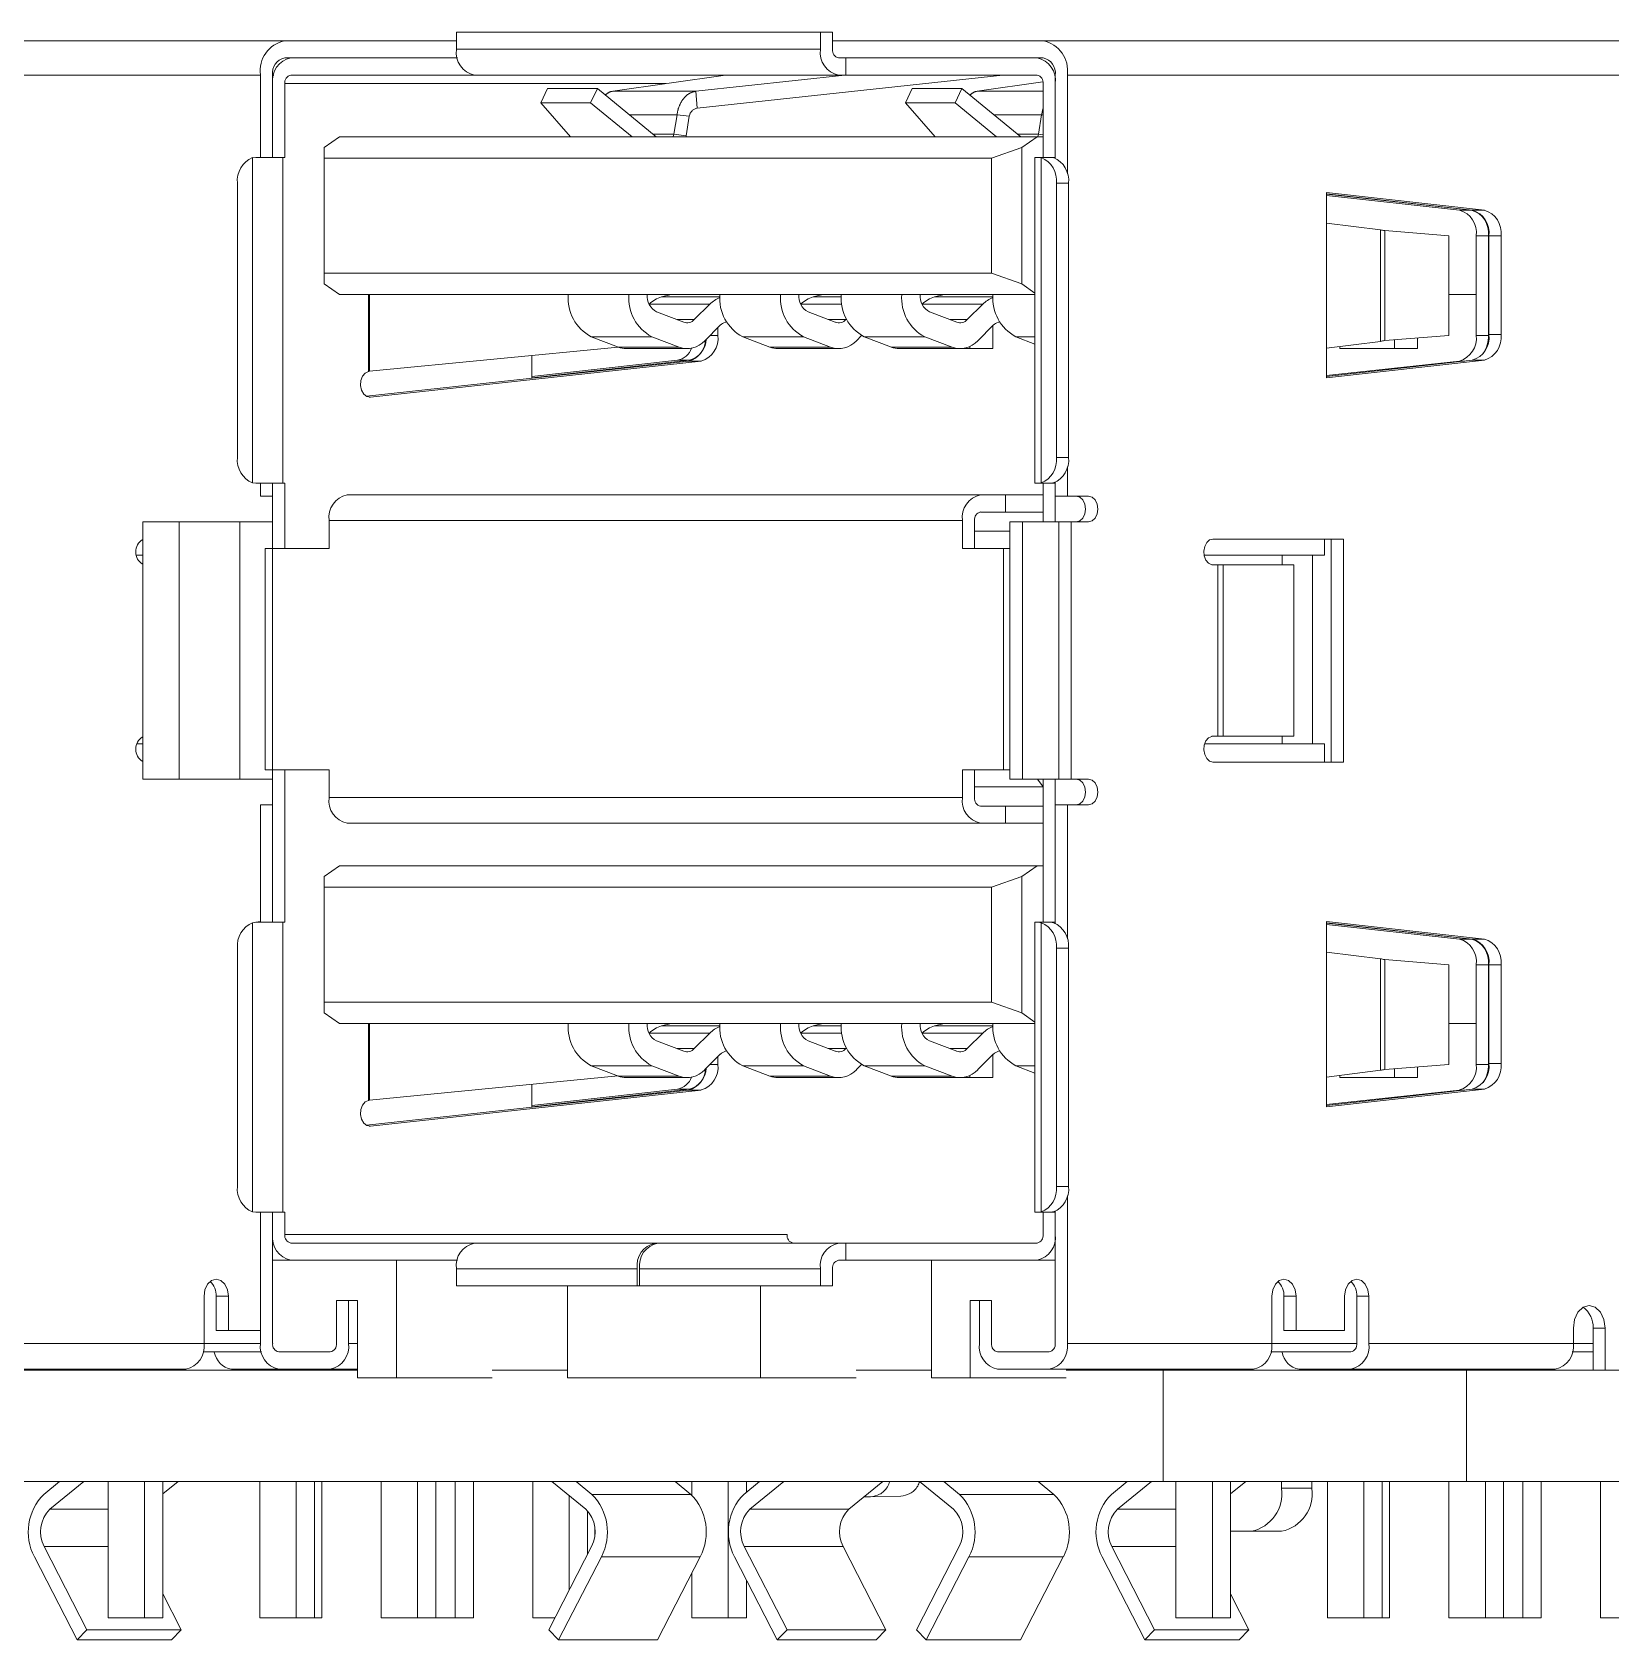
# Model space of a CAD drawing. Header units: millimetres. Extents: x -331 to 5585, y -2655 to 1513.
# Drawn here: x 496.82 to 515.22, y 1172.82 to 1191.57 of the extents above; entities that cross this region are included whole.
import ezdxf

# ---------------------------------------------------------------- set-up
doc = ezdxf.new("R2010")
doc.units = ezdxf.units.MM

msp = doc.modelspace()

# ---------------------------------------------------------------- linework, layer by layer
at = {"color": 7, "linetype": 'Continuous', "lineweight": 15}
for p, q in [((501.766, 1191.569), (501.766, 1191.37)), ((501.766, 1191.569), (506.009, 1191.569)), ((506.009, 1191.569), (506.15, 1191.569)), ((506.009, 1191.37), (506.009, 1191.569)), ((506.15, 1191.37), (506.15, 1191.569)), ((499.765, 1191.469), (496.159, 1191.469)), ((501.766, 1191.469), (499.765, 1191.469)), ((506.009, 1191.37), (501.766, 1191.37)), ((508.604, 1191.469), (506.15, 1191.469)), ((519.833, 1191.469), (508.604, 1191.469)), ((499.765, 1191.27), (501.778, 1191.27)), ((501.778, 1191.27), (499.836, 1191.27)), ((506.306, 1191.27), (506.221, 1191.27)), ((506.306, 1191.27), (508.604, 1191.27)), ((506.306, 1191.069), (506.306, 1191.27)), ((508.533, 1191.27), (506.306, 1191.27)), ((499.482, 1191.069), (499.482, 1190.109)), ((499.623, 1190.109), (499.623, 1191.069)), ((499.623, 1190.969), (499.623, 1190.109)), ((499.765, 1190.969), (499.765, 1190.109)), ((499.836, 1191.069), (501.978, 1191.069)), ((506.221, 1191.069), (501.978, 1191.069)), ((503.588, 1190.881), (504.903, 1191.069)), ((506.293, 1191.069), (504.558, 1190.881)), ((508.134, 1191.069), (504.57, 1190.682)), ((506.221, 1191.069), (506.306, 1191.069)), ((506.306, 1191.069), (508.533, 1191.069)), ((507.837, 1190.881), (508.602, 1190.991)), ((508.134, 1191.069), (508.134, 1191.069)), ((508.134, 1191.069), (508.142, 1191.069)), ((508.604, 1190.109), (508.604, 1190.969)), ((508.745, 1191.069), (508.745, 1190.099)), ((508.745, 1190.109), (508.745, 1190.969)), ((508.887, 1191.069), (508.887, 1189.917)), ((520.115, 1191.069), (508.887, 1191.069)), ((502.828, 1190.911), (502.749, 1190.745)), ((503.408, 1190.911), (502.828, 1190.911)), ((503.329, 1190.745), (503.408, 1190.911)), ((504.094, 1190.349), (503.408, 1190.911)), ((504.558, 1190.881), (503.588, 1190.881)), ((504.57, 1190.682), (504.558, 1190.881)), ((507.078, 1190.911), (506.999, 1190.745)), ((507.658, 1190.911), (507.078, 1190.911)), ((507.579, 1190.745), (507.658, 1190.911)), ((508.344, 1190.349), (507.658, 1190.911)), ((502.749, 1190.745), (503.096, 1190.349)), ((503.329, 1190.745), (502.749, 1190.745)), ((503.813, 1190.349), (503.329, 1190.745)), ((504.337, 1190.607), (504.301, 1190.379)), ((504.478, 1190.59), (504.337, 1190.607)), ((507.579, 1190.745), (506.999, 1190.745)), ((506.999, 1190.745), (507.345, 1190.349)), ((508.062, 1190.349), (507.579, 1190.745)), ((508.587, 1190.607), (508.551, 1190.379)), ((508.604, 1190.605), (508.587, 1190.607)), ((504.478, 1190.59), (504.442, 1190.362)), ((500.401, 1190.349), (500.225, 1190.225)), ((500.225, 1190.099), (500.225, 1190.225)), ((508.533, 1190.349), (500.401, 1190.349)), ((504.442, 1190.362), (504.301, 1190.379)), ((504.439, 1190.349), (504.442, 1190.362)), ((508.003, 1190.099), (508.356, 1190.225)), ((508.356, 1190.225), (508.533, 1190.349)), ((508.356, 1188.635), (508.356, 1190.225)), ((508.604, 1190.349), (508.533, 1190.349)), ((508.604, 1190.372), (508.551, 1190.379)), ((499.39, 1190.105), (499.429, 1190.109)), ((499.39, 1190.105), (499.39, 1186.314)), ((499.744, 1190.109), (499.429, 1190.109)), ((499.744, 1190.109), (499.744, 1186.309)), ((499.744, 1190.109), (499.765, 1190.109)), ((500.225, 1190.099), (508.003, 1190.099)), ((500.225, 1190.099), (500.225, 1188.759)), ((508.003, 1190.099), (508.003, 1188.759)), ((508.509, 1190.109), (508.509, 1186.309)), ((508.551, 1190.109), (508.509, 1190.109)), ((508.551, 1190.109), (508.583, 1190.105)), ((508.551, 1190.109), (508.724, 1190.109)), ((508.583, 1186.314), (508.583, 1190.105)), ((508.724, 1190.109), (508.745, 1190.109)), ((499.213, 1189.809), (499.213, 1186.61)), ((508.901, 1189.809), (508.759, 1189.809)), ((508.759, 1186.61), (508.759, 1189.809)), ((508.901, 1186.61), (508.901, 1189.809)), ((511.906, 1187.539), (511.906, 1189.699)), ((511.906, 1189.699), (513.747, 1189.494)), ((513.605, 1189.494), (511.906, 1189.683)), ((513.598, 1189.494), (511.906, 1189.679)), ((513.457, 1189.494), (511.906, 1189.663)), ((513.598, 1189.494), (513.457, 1189.494)), ((513.605, 1189.494), (513.747, 1189.494)), ((511.906, 1189.343), (512.536, 1189.265)), ((512.536, 1189.265), (512.536, 1187.964)), ((512.588, 1189.255), (512.588, 1187.974)), ((512.588, 1189.255), (513.334, 1189.195)), ((513.334, 1189.195), (513.334, 1188.033)), ((513.794, 1189.195), (513.652, 1189.195)), ((513.652, 1188.033), (513.652, 1189.195)), ((513.794, 1188.033), (513.794, 1189.195)), ((513.942, 1189.195), (513.801, 1189.195)), ((513.801, 1188.043), (513.801, 1189.195)), ((513.942, 1189.195), (513.942, 1188.043)), ((500.225, 1188.759), (500.225, 1188.635)), ((508.003, 1188.759), (500.225, 1188.759)), ((508.003, 1188.759), (508.356, 1188.635)), ((500.225, 1188.635), (500.401, 1188.509)), ((508.509, 1188.526), (508.356, 1188.635)), ((500.401, 1188.509), (508.509, 1188.509)), ((504.011, 1188.396), (504.013, 1188.397)), ((504.013, 1188.397), (504.72, 1188.397)), ((504.157, 1188.482), (504.268, 1188.509)), ((504.72, 1188.397), (504.538, 1188.218)), ((505.776, 1188.404), (505.792, 1188.409)), ((505.78, 1188.397), (505.779, 1188.396)), ((506.036, 1188.509), (505.925, 1188.482)), ((507.195, 1188.397), (507.193, 1188.396)), ((507.195, 1188.397), (507.902, 1188.397)), ((507.45, 1188.509), (507.339, 1188.482)), ((507.72, 1188.218), (507.902, 1188.397)), ((513.652, 1188.509), (513.334, 1188.509)), ((504.415, 1188.187), (504.098, 1188.307)), ((504.901, 1188.186), (504.916, 1188.19)), ((505.866, 1188.307), (506.182, 1188.187)), ((506.306, 1188.218), (506.312, 1188.224)), ((507.28, 1188.307), (507.597, 1188.187)), ((508.098, 1188.19), (508.083, 1188.186)), ((503.336, 1188.017), (504.043, 1188.017)), ((503.653, 1187.897), (503.336, 1188.017)), ((504.043, 1188.017), (504.36, 1187.897)), ((504.66, 1187.972), (504.841, 1188.151)), ((504.814, 1188.124), (504.814, 1188.033)), ((505.104, 1188.017), (505.811, 1188.017)), ((505.104, 1188.017), (505.42, 1187.897)), ((506.127, 1187.897), (505.811, 1188.017)), ((506.487, 1188.031), (506.428, 1187.972)), ((506.518, 1188.017), (507.225, 1188.017)), ((506.518, 1188.017), (506.835, 1187.897)), ((507.542, 1187.897), (507.225, 1188.017)), ((508.023, 1188.151), (507.842, 1187.972)), ((508.017, 1187.879), (508.017, 1188.145)), ((508.286, 1188.017), (508.509, 1187.932)), ((513.334, 1188.033), (512.588, 1187.974)), ((512.698, 1187.982), (512.698, 1187.879)), ((512.967, 1187.879), (512.967, 1188.004)), ((513.794, 1188.033), (513.652, 1188.033)), ((513.801, 1188.043), (513.942, 1188.043)), ((500.752, 1187.615), (503.649, 1187.898)), ((502.643, 1187.8), (502.643, 1187.539)), ((504.36, 1187.897), (503.653, 1187.897)), ((503.746, 1187.879), (504.453, 1187.879)), ((506.127, 1187.897), (505.42, 1187.897)), ((505.514, 1187.879), (506.221, 1187.879)), ((507.542, 1187.897), (506.835, 1187.897)), ((506.928, 1187.879), (507.635, 1187.879)), ((507.112, 1187.879), (508.017, 1187.879)), ((507.748, 1187.905), (507.748, 1187.879)), ((512.536, 1187.964), (511.906, 1187.885)), ((512.061, 1187.904), (512.061, 1187.879)), ((512.061, 1187.879), (512.967, 1187.879)), ((504.476, 1187.734), (500.716, 1187.324)), ((500.752, 1187.615), (500.745, 1187.613)), ((504.618, 1187.734), (500.763, 1187.314)), ((502.643, 1187.539), (504.484, 1187.744)), ((502.643, 1187.555), (504.342, 1187.744)), ((504.484, 1187.744), (504.342, 1187.744)), ((504.476, 1187.734), (504.618, 1187.734)), ((513.747, 1187.744), (511.906, 1187.539)), ((511.906, 1187.555), (513.605, 1187.744)), ((511.906, 1187.565), (513.457, 1187.734)), ((513.605, 1187.744), (513.747, 1187.744)), ((508.759, 1186.61), (508.901, 1186.61)), ((508.887, 1186.502), (508.887, 1186.159)), ((499.39, 1186.314), (499.429, 1186.309)), ((499.744, 1186.309), (499.429, 1186.309)), ((499.482, 1186.309), (499.482, 1186.159)), ((499.623, 1186.159), (499.623, 1186.309)), ((499.623, 1186.309), (499.623, 1185.55)), ((499.744, 1186.309), (499.765, 1186.309)), ((499.765, 1186.309), (499.765, 1185.55)), ((508.551, 1186.309), (508.509, 1186.309)), ((508.551, 1186.309), (508.583, 1186.314)), ((508.724, 1186.309), (508.551, 1186.309)), ((508.604, 1185.859), (508.604, 1186.309)), ((508.745, 1186.309), (508.724, 1186.309)), ((508.745, 1186.32), (508.745, 1186.159)), ((508.745, 1185.859), (508.745, 1186.309)), ((499.482, 1186.159), (499.623, 1186.159)), ((507.875, 1186.175), (500.493, 1186.175)), ((508.166, 1186.175), (507.875, 1186.175)), ((508.166, 1185.974), (508.166, 1186.175)), ((508.604, 1186.175), (508.166, 1186.175)), ((508.887, 1186.159), (508.745, 1186.159)), ((508.887, 1186.159), (509.134, 1186.159)), ((508.166, 1185.974), (507.875, 1185.974)), ((508.604, 1185.974), (508.166, 1185.974)), ((498.11, 1185.859), (498.11, 1182.859)), ((498.535, 1185.859), (498.11, 1185.859)), ((498.535, 1185.859), (498.535, 1182.859)), ((498.535, 1185.859), (499.242, 1185.859)), ((499.242, 1182.859), (499.242, 1185.859)), ((499.242, 1185.859), (499.623, 1185.859)), ((500.281, 1185.55), (500.281, 1185.874)), ((500.281, 1185.874), (507.663, 1185.874)), ((507.663, 1185.874), (507.663, 1185.55)), ((507.805, 1185.874), (507.805, 1185.55)), ((508.217, 1185.75), (507.805, 1185.75)), ((508.217, 1185.859), (508.217, 1182.859)), ((508.363, 1185.859), (508.217, 1185.859)), ((508.363, 1182.859), (508.363, 1185.859)), ((508.788, 1185.859), (508.363, 1185.859)), ((508.788, 1185.859), (508.788, 1182.859)), ((508.929, 1185.859), (508.788, 1185.859)), ((508.929, 1182.859), (508.929, 1185.859)), ((509.134, 1185.859), (508.929, 1185.859)), ((499.536, 1185.55), (499.536, 1182.969)), ((499.623, 1185.55), (499.536, 1185.55)), ((499.623, 1182.969), (499.623, 1185.55)), ((500.281, 1185.55), (499.623, 1185.55)), ((507.663, 1185.55), (508.144, 1185.55)), ((508.144, 1185.55), (508.144, 1182.969)), ((508.144, 1185.55), (508.217, 1185.55)), ((510.584, 1185.659), (512.104, 1185.659)), ((511.885, 1185.659), (511.885, 1185.469)), ((511.962, 1183.059), (511.962, 1185.659)), ((512.104, 1185.659), (512.104, 1183.059)), ((498.11, 1185.469), (498.036, 1185.469)), ((511.885, 1185.469), (510.481, 1185.469)), ((510.571, 1185.359), (510.571, 1185.36)), ((510.642, 1185.359), (510.571, 1185.359)), ((510.642, 1183.359), (510.642, 1185.359)), ((510.702, 1185.359), (510.642, 1185.359)), ((510.702, 1183.359), (510.702, 1185.359)), ((511.525, 1185.359), (510.702, 1185.359)), ((511.39, 1185.359), (511.39, 1185.469)), ((511.525, 1183.359), (511.525, 1185.359)), ((511.743, 1183.269), (511.743, 1185.469)), ((510.571, 1183.359), (510.642, 1183.359)), ((510.571, 1183.358), (510.571, 1183.359)), ((510.642, 1183.359), (510.702, 1183.359)), ((510.702, 1183.359), (511.525, 1183.359)), ((511.39, 1183.269), (511.39, 1183.359)), ((498.041, 1183.269), (498.11, 1183.269)), ((510.486, 1183.269), (511.885, 1183.269)), ((511.885, 1183.269), (511.885, 1183.059)), ((499.536, 1182.969), (499.623, 1182.969)), ((499.623, 1182.969), (500.281, 1182.969)), ((499.623, 1182.969), (499.623, 1181.19)), ((499.765, 1182.969), (499.765, 1181.19)), ((500.281, 1182.644), (500.281, 1182.969)), ((507.663, 1182.969), (507.663, 1182.644)), ((508.144, 1182.969), (507.663, 1182.969)), ((507.805, 1182.969), (507.805, 1182.644)), ((508.217, 1182.969), (508.144, 1182.969)), ((512.104, 1183.059), (510.584, 1183.059)), ((498.535, 1182.859), (498.11, 1182.859)), ((498.535, 1182.859), (499.242, 1182.859)), ((499.623, 1182.859), (499.242, 1182.859)), ((507.805, 1182.77), (508.604, 1182.77)), ((508.217, 1182.859), (508.363, 1182.859)), ((508.363, 1182.859), (508.788, 1182.859)), ((508.604, 1182.77), (508.54, 1182.859)), ((508.604, 1181.19), (508.604, 1182.859)), ((508.745, 1181.19), (508.745, 1182.859)), ((508.788, 1182.859), (508.929, 1182.859)), ((508.929, 1182.859), (509.134, 1182.859)), ((499.482, 1181.19), (499.482, 1182.559)), ((499.482, 1182.559), (499.623, 1182.559)), ((499.623, 1181.19), (499.623, 1182.559)), ((507.663, 1182.644), (500.281, 1182.644)), ((507.875, 1182.544), (508.166, 1182.544)), ((508.166, 1182.344), (508.166, 1182.544)), ((508.166, 1182.544), (508.604, 1182.544)), ((508.887, 1182.559), (508.745, 1182.559)), ((508.745, 1182.559), (508.745, 1181.179)), ((508.887, 1182.559), (508.887, 1180.997)), ((509.134, 1182.559), (508.887, 1182.559)), ((500.493, 1182.344), (507.875, 1182.344)), ((507.875, 1182.344), (508.166, 1182.344)), ((508.166, 1182.344), (508.604, 1182.344)), ((500.401, 1181.849), (500.225, 1181.724)), ((508.533, 1181.849), (500.401, 1181.849)), ((508.356, 1181.724), (508.533, 1181.849)), ((508.604, 1181.849), (508.533, 1181.849)), ((500.225, 1181.6), (500.225, 1181.724)), ((500.225, 1181.6), (508.003, 1181.6)), ((500.225, 1181.6), (500.225, 1180.259)), ((508.003, 1181.6), (508.356, 1181.724)), ((508.003, 1181.6), (508.003, 1180.259)), ((508.356, 1180.135), (508.356, 1181.724)), ((499.429, 1181.19), (499.39, 1181.185)), ((499.39, 1181.185), (499.39, 1177.814)), ((499.429, 1181.19), (499.744, 1181.19)), ((499.461, 1181.19), (499.461, 1181.199)), ((499.461, 1181.199), (499.482, 1181.197)), ((499.744, 1181.19), (499.744, 1177.809)), ((499.765, 1181.19), (499.744, 1181.19)), ((508.509, 1181.19), (508.509, 1177.809)), ((508.509, 1181.19), (508.551, 1181.19)), ((508.583, 1181.185), (508.551, 1181.19)), ((508.551, 1181.19), (508.724, 1181.19)), ((508.583, 1177.814), (508.583, 1181.185)), ((508.724, 1181.19), (508.745, 1181.19)), ((511.906, 1179.039), (511.906, 1181.199)), ((511.906, 1181.199), (513.747, 1180.994)), ((513.605, 1180.994), (511.906, 1181.183)), ((513.598, 1180.994), (511.906, 1181.179)), ((513.457, 1180.994), (511.906, 1181.163)), ((499.213, 1180.889), (499.213, 1178.11)), ((508.901, 1180.889), (508.759, 1180.889)), ((508.759, 1178.11), (508.759, 1180.889)), ((508.901, 1178.11), (508.901, 1180.889)), ((511.906, 1180.843), (512.536, 1180.765)), ((513.598, 1180.994), (513.457, 1180.994)), ((513.605, 1180.994), (513.747, 1180.994)), ((512.536, 1180.765), (512.536, 1179.464)), ((512.588, 1180.755), (512.588, 1179.474)), ((512.588, 1180.755), (513.334, 1180.695)), ((513.334, 1180.695), (513.334, 1179.533)), ((513.794, 1180.695), (513.652, 1180.695)), ((513.652, 1179.533), (513.652, 1180.695)), ((513.794, 1179.533), (513.794, 1180.695)), ((513.942, 1180.695), (513.801, 1180.695)), ((513.801, 1179.543), (513.801, 1180.695)), ((513.942, 1180.695), (513.942, 1179.543)), ((500.225, 1180.259), (500.225, 1180.135)), ((508.003, 1180.259), (500.225, 1180.259)), ((500.225, 1180.135), (500.401, 1180.009)), ((508.003, 1180.259), (508.356, 1180.135)), ((508.509, 1180.026), (508.356, 1180.135)), ((500.401, 1180.009), (508.509, 1180.009)), ((504.157, 1179.982), (504.268, 1180.009)), ((505.792, 1179.909), (505.776, 1179.904)), ((506.036, 1180.009), (505.925, 1179.982)), ((507.45, 1180.009), (507.339, 1179.982)), ((513.652, 1180.009), (513.334, 1180.009)), ((504.011, 1179.896), (504.013, 1179.897)), ((504.013, 1179.897), (504.72, 1179.897)), ((504.098, 1179.807), (504.415, 1179.687)), ((504.538, 1179.717), (504.72, 1179.897)), ((505.78, 1179.897), (505.779, 1179.896)), ((505.866, 1179.807), (506.182, 1179.687)), ((506.306, 1179.717), (506.312, 1179.724)), ((507.195, 1179.897), (507.193, 1179.896)), ((507.195, 1179.897), (507.902, 1179.897)), ((507.28, 1179.807), (507.597, 1179.687)), ((507.72, 1179.717), (507.902, 1179.897)), ((504.841, 1179.652), (504.66, 1179.472)), ((504.814, 1179.624), (504.814, 1179.533)), ((504.916, 1179.69), (504.901, 1179.686)), ((506.487, 1179.531), (506.428, 1179.472)), ((508.023, 1179.652), (507.842, 1179.472)), ((508.017, 1179.379), (508.017, 1179.645)), ((508.098, 1179.69), (508.083, 1179.686)), ((513.334, 1179.533), (512.588, 1179.474)), ((513.794, 1179.533), (513.652, 1179.533)), ((513.801, 1179.543), (513.942, 1179.543)), ((500.752, 1179.115), (503.649, 1179.398)), ((503.336, 1179.517), (504.043, 1179.517)), ((503.653, 1179.397), (503.336, 1179.517)), ((504.36, 1179.397), (503.653, 1179.397)), ((503.746, 1179.379), (504.453, 1179.379)), ((504.36, 1179.397), (504.043, 1179.517)), ((505.104, 1179.517), (505.811, 1179.517)), ((505.104, 1179.517), (505.42, 1179.397)), ((506.127, 1179.397), (505.42, 1179.397)), ((505.514, 1179.379), (506.221, 1179.379)), ((506.127, 1179.397), (505.811, 1179.517)), ((506.518, 1179.517), (507.225, 1179.517)), ((506.518, 1179.517), (506.835, 1179.397)), ((507.542, 1179.397), (506.835, 1179.397)), ((506.928, 1179.379), (507.635, 1179.379)), ((507.112, 1179.379), (508.017, 1179.379)), ((507.542, 1179.397), (507.225, 1179.517)), ((507.748, 1179.405), (507.748, 1179.379)), ((508.286, 1179.517), (508.509, 1179.432)), ((512.536, 1179.464), (511.906, 1179.385)), ((512.061, 1179.404), (512.061, 1179.379)), ((512.061, 1179.379), (512.967, 1179.379)), ((512.698, 1179.482), (512.698, 1179.379)), ((512.967, 1179.379), (512.967, 1179.504)), ((504.476, 1179.234), (500.716, 1178.824)), ((504.618, 1179.234), (500.763, 1178.814)), ((502.643, 1179.3), (502.643, 1179.039)), ((502.643, 1179.039), (504.484, 1179.244)), ((502.643, 1179.055), (504.342, 1179.244)), ((504.484, 1179.244), (504.342, 1179.244)), ((504.476, 1179.234), (504.618, 1179.234)), ((513.747, 1179.244), (511.906, 1179.039)), ((511.906, 1179.055), (513.605, 1179.244)), ((511.906, 1179.065), (513.457, 1179.234)), ((513.605, 1179.244), (513.747, 1179.244)), ((500.752, 1179.115), (500.745, 1179.113)), ((508.759, 1178.11), (508.901, 1178.11)), ((508.887, 1178.002), (508.887, 1176.279)), ((499.39, 1177.814), (499.429, 1177.809)), ((499.744, 1177.809), (499.429, 1177.809)), ((499.482, 1176.279), (499.482, 1177.809)), ((499.623, 1176.279), (499.623, 1177.809)), ((499.623, 1177.809), (499.623, 1177.549)), ((499.744, 1177.809), (499.765, 1177.809)), ((499.765, 1177.549), (499.765, 1177.809)), ((508.551, 1177.809), (508.509, 1177.809)), ((508.551, 1177.809), (508.583, 1177.814)), ((508.724, 1177.809), (508.551, 1177.809)), ((508.604, 1177.809), (508.604, 1177.549)), ((508.745, 1177.809), (508.724, 1177.809)), ((508.745, 1177.82), (508.745, 1176.279)), ((508.745, 1177.549), (508.745, 1177.809)), ((499.765, 1177.549), (505.62, 1177.549)), ((499.836, 1177.449), (501.978, 1177.449)), ((501.978, 1177.449), (504.085, 1177.449)), ((504.085, 1177.449), (504.114, 1177.449)), ((504.114, 1177.449), (506.221, 1177.449)), ((506.221, 1177.449), (506.306, 1177.449)), ((506.306, 1177.449), (506.306, 1177.249)), ((506.306, 1177.449), (508.533, 1177.449)), ((499.623, 1177.249), (499.623, 1176.279)), ((499.623, 1177.249), (501.066, 1177.249)), ((499.836, 1177.249), (501.778, 1177.249)), ((501.066, 1175.879), (501.066, 1177.249)), ((501.766, 1177.15), (501.766, 1176.95)), ((501.766, 1177.15), (503.873, 1177.15)), ((503.873, 1176.95), (503.873, 1177.15)), ((503.901, 1177.15), (503.901, 1176.95)), ((503.901, 1177.15), (506.009, 1177.15)), ((506.009, 1176.95), (506.009, 1177.15)), ((506.15, 1176.95), (506.15, 1177.15)), ((506.221, 1177.249), (506.306, 1177.249)), ((506.306, 1177.249), (508.533, 1177.249)), ((507.303, 1177.249), (507.303, 1175.879)), ((507.303, 1177.249), (508.745, 1177.249)), ((508.745, 1176.279), (508.745, 1177.249)), ((501.766, 1176.95), (503.873, 1176.95)), ((503.06, 1176.95), (503.06, 1175.879)), ((503.901, 1176.95), (503.873, 1176.95)), ((503.901, 1176.95), (506.009, 1176.95)), ((505.309, 1175.879), (505.309, 1176.95)), ((506.15, 1176.95), (506.009, 1176.95)), ((498.824, 1176.279), (498.824, 1176.829)), ((499.107, 1176.829), (498.966, 1176.829)), ((498.966, 1176.829), (498.966, 1176.429)), ((499.107, 1176.829), (499.107, 1176.429)), ((500.366, 1176.78), (500.613, 1176.78)), ((500.366, 1176.78), (500.366, 1176.279)), ((500.366, 1176.78), (500.507, 1176.78)), ((500.507, 1176.78), (500.507, 1176.279)), ((500.613, 1175.879), (500.613, 1176.78)), ((507.755, 1176.78), (508.003, 1176.78)), ((507.755, 1176.78), (507.755, 1175.879)), ((507.861, 1176.279), (507.861, 1176.78)), ((507.861, 1176.78), (508.003, 1176.78)), ((508.003, 1176.279), (508.003, 1176.78)), ((511.27, 1176.279), (511.27, 1176.829)), ((511.552, 1176.829), (511.411, 1176.829)), ((511.411, 1176.829), (511.411, 1176.429)), ((511.552, 1176.829), (511.552, 1176.429)), ((512.118, 1176.429), (512.118, 1176.829)), ((512.401, 1176.829), (512.259, 1176.829)), ((512.259, 1176.829), (512.259, 1176.279)), ((512.401, 1176.829), (512.401, 1176.279)), ((499.107, 1176.429), (498.966, 1176.429)), ((499.107, 1176.429), (499.482, 1176.429)), ((511.552, 1176.429), (511.411, 1176.429)), ((511.552, 1176.429), (512.118, 1176.429)), ((514.784, 1176.279), (514.784, 1176.459)), ((515.155, 1176.459), (515.014, 1176.459)), ((515.014, 1176.459), (515.014, 1175.969)), ((515.155, 1176.459), (515.155, 1175.969)), ((496.441, 1176.279), (498.824, 1176.279)), ((498.812, 1176.18), (499.494, 1176.18)), ((499.694, 1176.18), (500.295, 1176.18)), ((508.073, 1176.18), (508.674, 1176.18)), ((508.887, 1176.279), (511.27, 1176.279)), ((511.257, 1176.18), (512.189, 1176.18)), ((512.401, 1176.279), (514.784, 1176.279)), ((514.772, 1176.18), (515.014, 1176.18)), ((496.229, 1175.979), (498.612, 1175.979)), ((500.613, 1175.969), (496.427, 1175.969)), ((499.143, 1175.979), (499.694, 1175.979)), ((500.295, 1175.979), (499.694, 1175.979)), ((500.613, 1175.979), (500.295, 1175.979)), ((503.06, 1175.969), (502.183, 1175.969)), ((507.303, 1175.969), (506.426, 1175.969)), ((508.073, 1175.979), (508.674, 1175.979)), ((508.674, 1175.979), (511.057, 1175.979)), ((510.004, 1175.969), (508.872, 1175.969)), ((510.004, 1175.969), (510.004, 1174.67)), ((513.539, 1175.969), (510.004, 1175.969)), ((511.588, 1175.979), (512.189, 1175.979)), ((512.189, 1175.979), (514.572, 1175.979)), ((513.539, 1175.969), (513.539, 1174.67)), ((570.108, 1175.969), (513.539, 1175.969)), ((500.613, 1175.879), (501.066, 1175.879)), ((502.183, 1175.879), (501.066, 1175.879)), ((505.309, 1175.879), (503.06, 1175.879)), ((506.426, 1175.879), (505.309, 1175.879)), ((507.303, 1175.879), (507.755, 1175.879)), ((508.872, 1175.879), (507.755, 1175.879)), ((473.941, 1174.67), (510.004, 1174.67)), ((497.139, 1174.67), (496.955, 1174.519)), ((497.026, 1174.346), (497.422, 1174.67)), ((497.707, 1174.67), (497.707, 1173.079)), ((498.131, 1173.079), (498.131, 1174.67)), ((498.344, 1173.079), (498.344, 1174.67)), ((498.521, 1174.67), (498.344, 1174.524)), ((499.475, 1174.67), (499.475, 1173.079)), ((499.899, 1174.67), (499.899, 1173.079)), ((500.111, 1173.079), (500.111, 1174.67)), ((500.196, 1173.079), (500.196, 1174.67)), ((500.889, 1174.67), (500.889, 1173.079)), ((501.313, 1174.67), (501.313, 1173.079)), ((501.526, 1173.079), (501.526, 1174.67)), ((501.752, 1173.079), (501.752, 1174.67)), ((501.964, 1173.079), (501.964, 1174.67)), ((502.657, 1174.67), (502.657, 1173.079)), ((502.879, 1174.67), (503.275, 1174.346)), ((503.345, 1174.519), (503.161, 1174.67)), ((504.314, 1174.67), (504.498, 1174.519)), ((504.51, 1174.67), (504.51, 1174.509)), ((504.934, 1173.079), (504.934, 1174.67)), ((505.299, 1174.67), (505.115, 1174.519)), ((505.146, 1174.544), (505.146, 1174.67)), ((505.186, 1174.346), (505.582, 1174.67)), ((506.734, 1174.67), (506.339, 1174.346)), ((507.164, 1174.67), (507.56, 1174.346)), ((507.63, 1174.519), (507.447, 1174.67)), ((508.546, 1174.67), (508.73, 1174.519)), ((509.584, 1174.67), (509.4, 1174.519)), ((509.471, 1174.346), (509.867, 1174.67)), ((510.004, 1174.67), (513.539, 1174.67)), ((510.152, 1174.67), (510.152, 1173.079)), ((510.577, 1173.079), (510.577, 1174.67)), ((510.789, 1173.079), (510.789, 1174.67)), ((510.967, 1174.67), (510.789, 1174.524)), ((511.383, 1174.59), (511.383, 1174.67)), ((511.736, 1174.59), (511.736, 1174.67)), ((511.92, 1174.67), (511.92, 1173.079)), ((512.344, 1174.67), (512.344, 1173.079)), ((512.556, 1173.079), (512.556, 1174.67)), ((512.641, 1173.079), (512.641, 1174.67)), ((513.334, 1174.67), (513.334, 1173.079)), ((513.539, 1174.67), (570.108, 1174.67)), ((513.759, 1174.67), (513.759, 1173.079)), ((513.971, 1173.079), (513.971, 1174.67)), ((514.197, 1173.079), (514.197, 1174.67)), ((514.409, 1173.079), (514.409, 1174.67)), ((515.102, 1174.67), (515.102, 1173.079)), ((503.081, 1174.504), (503.081, 1173.406)), ((504.498, 1174.519), (503.345, 1174.519)), ((506.515, 1174.49), (506.59, 1174.49)), ((506.59, 1174.49), (506.944, 1174.499)), ((508.73, 1174.519), (507.63, 1174.519)), ((511.383, 1174.59), (511.736, 1174.59)), ((503.293, 1173.819), (503.293, 1174.329)), ((505.186, 1174.346), (506.339, 1174.346)), ((503.378, 1174.041), (503.378, 1174.132)), ((497.458, 1172.94), (496.96, 1173.91)), ((503.34, 1173.91), (502.842, 1172.94)), ((505.619, 1172.94), (505.12, 1173.91)), ((505.12, 1173.91), (506.273, 1173.91)), ((506.273, 1173.91), (506.771, 1172.94)), ((507.625, 1173.91), (507.127, 1172.94)), ((509.904, 1172.94), (509.405, 1173.91)), ((510.789, 1174.089), (511.029, 1174.089)), ((511.029, 1174.089), (511.383, 1174.089)), ((496.846, 1173.792), (497.344, 1172.823)), ((502.956, 1172.823), (503.455, 1173.792)), ((504.607, 1173.792), (503.455, 1173.792)), ((504.607, 1173.792), (504.109, 1172.823)), ((505.006, 1173.792), (505.504, 1172.823)), ((507.241, 1172.823), (507.74, 1173.792)), ((508.839, 1173.792), (507.74, 1173.792)), ((508.839, 1173.792), (508.341, 1172.823)), ((509.291, 1173.792), (509.789, 1172.823)), ((504.51, 1173.603), (504.51, 1173.079)), ((498.344, 1173.358), (498.558, 1172.94)), ((505.146, 1173.079), (505.146, 1173.52)), ((510.789, 1173.358), (511.003, 1172.94)), ((497.707, 1173.079), (498.131, 1173.079)), ((498.344, 1173.079), (498.131, 1173.079)), ((499.899, 1173.079), (499.475, 1173.079)), ((499.899, 1173.079), (500.111, 1173.079)), ((500.196, 1173.079), (500.111, 1173.079)), ((501.313, 1173.079), (500.889, 1173.079)), ((501.313, 1173.079), (501.526, 1173.079)), ((501.526, 1173.079), (501.752, 1173.079)), ((501.964, 1173.079), (501.752, 1173.079)), ((502.913, 1173.079), (502.657, 1173.079)), ((504.51, 1173.079), (504.934, 1173.079)), ((505.146, 1173.079), (504.934, 1173.079)), ((510.152, 1173.079), (510.577, 1173.079)), ((510.789, 1173.079), (510.577, 1173.079)), ((512.344, 1173.079), (511.92, 1173.079)), ((512.344, 1173.079), (512.556, 1173.079)), ((512.641, 1173.079), (512.556, 1173.079)), ((513.759, 1173.079), (513.334, 1173.079)), ((513.759, 1173.079), (513.971, 1173.079)), ((513.971, 1173.079), (514.197, 1173.079)), ((514.409, 1173.079), (514.197, 1173.079)), ((515.358, 1173.079), (515.102, 1173.079)), ((497.458, 1172.94), (497.344, 1172.823)), ((498.444, 1172.823), (497.344, 1172.823)), ((498.558, 1172.94), (497.458, 1172.94)), ((498.444, 1172.823), (498.558, 1172.94)), ((502.956, 1172.823), (502.842, 1172.94)), ((502.956, 1172.823), (504.109, 1172.823)), ((505.619, 1172.94), (505.504, 1172.823)), ((506.657, 1172.823), (505.504, 1172.823)), ((506.771, 1172.94), (505.619, 1172.94)), ((506.657, 1172.823), (506.771, 1172.94)), ((507.241, 1172.823), (507.127, 1172.94)), ((507.241, 1172.823), (508.341, 1172.823)), ((509.904, 1172.94), (509.789, 1172.823)), ((510.889, 1172.823), (509.789, 1172.823)), ((511.003, 1172.94), (509.904, 1172.94)), ((510.889, 1172.823), (511.003, 1172.94))]:
    msp.add_line(p, q, dxfattribs=at)
at = {"color": 8, "linetype": 'Continuous', "lineweight": 15}
for p, q in [((499.482, 1191.069), (496.441, 1191.069)), ((499.623, 1191.069), (499.636, 1191.069)), ((504.206, 1190.969), (499.765, 1190.969)), ((508.604, 1190.881), (507.837, 1190.881)), ((503.779, 1190.607), (504.337, 1190.607)), ((508.029, 1190.607), (508.587, 1190.607)), ((504.301, 1190.379), (504.058, 1190.379)), ((508.551, 1190.379), (508.308, 1190.379)), ((508.724, 1190.105), (508.724, 1190.109)), ((500.742, 1187.613), (500.742, 1188.509)), ((500.752, 1188.509), (500.752, 1187.615)), ((504.837, 1188.482), (504.157, 1188.482)), ((505.78, 1188.397), (506.259, 1188.397)), ((506.251, 1188.482), (505.925, 1188.482)), ((508.019, 1188.482), (507.339, 1188.482)), ((504.538, 1188.218), (504.333, 1188.218)), ((506.101, 1188.218), (506.306, 1188.218)), ((507.515, 1188.218), (507.72, 1188.218)), ((504.722, 1188.033), (504.814, 1188.033)), ((508.286, 1188.017), (508.509, 1188.017)), ((513.518, 1187.734), (513.457, 1187.734)), ((500.747, 1187.314), (500.763, 1187.314)), ((508.724, 1186.309), (508.724, 1186.314)), ((508.724, 1181.185), (508.724, 1181.19)), ((500.742, 1179.113), (500.742, 1180.009)), ((500.752, 1180.009), (500.752, 1179.115)), ((504.837, 1179.982), (504.157, 1179.982)), ((506.251, 1179.982), (505.925, 1179.982)), ((508.019, 1179.982), (507.339, 1179.982)), ((504.538, 1179.717), (504.333, 1179.717)), ((505.78, 1179.897), (506.259, 1179.897)), ((506.306, 1179.717), (506.101, 1179.717)), ((507.72, 1179.717), (507.515, 1179.717)), ((504.722, 1179.533), (504.814, 1179.533)), ((508.286, 1179.517), (508.509, 1179.517)), ((513.518, 1179.234), (513.457, 1179.234)), ((500.747, 1178.814), (500.763, 1178.814)), ((508.724, 1177.809), (508.724, 1177.814)), ((498.824, 1176.279), (499.482, 1176.279)), ((500.613, 1176.279), (500.507, 1176.279)), ((511.27, 1176.279), (512.259, 1176.279)), ((514.784, 1176.279), (515.014, 1176.279)), ((497.707, 1174.346), (497.026, 1174.346)), ((510.152, 1174.346), (509.471, 1174.346)), ((496.96, 1173.91), (497.707, 1173.91)), ((509.405, 1173.91), (510.152, 1173.91))]:
    msp.add_line(p, q, dxfattribs=at)
at = {"color": 7, "linetype": 'Continuous', "lineweight": 15, "flags": 128}
for points in [[(500.763, 1187.314), (500.722, 1187.321), (500.687, 1187.349), (500.661, 1187.394), (500.649, 1187.449), (500.653, 1187.507), (500.672, 1187.558), (500.703, 1187.595), (500.742, 1187.613)], [(508.993, 1185.859), (509.033, 1185.87), (509.068, 1185.903), (509.091, 1185.952), (509.099, 1186.009), (509.091, 1186.066), (509.068, 1186.115), (509.033, 1186.148), (508.993, 1186.159)], [(509.134, 1186.159), (509.175, 1186.148), (509.209, 1186.115), (509.232, 1186.066), (509.24, 1186.009), (509.232, 1185.952), (509.209, 1185.903), (509.175, 1185.87), (509.134, 1185.859)], [(510.571, 1185.36), (510.533, 1185.377), (510.502, 1185.413), (510.483, 1185.462), (510.478, 1185.518), (510.488, 1185.573), (510.511, 1185.618), (510.544, 1185.648), (510.584, 1185.659)], [(510.584, 1183.059), (510.544, 1183.07), (510.511, 1183.1), (510.488, 1183.146), (510.478, 1183.2), (510.483, 1183.256), (510.502, 1183.305), (510.533, 1183.341), (510.571, 1183.358)], [(508.993, 1182.559), (509.033, 1182.57), (509.068, 1182.603), (509.091, 1182.652), (509.099, 1182.709), (509.091, 1182.766), (509.068, 1182.815), (509.033, 1182.848), (508.993, 1182.859)], [(509.134, 1182.859), (509.175, 1182.848), (509.209, 1182.815), (509.232, 1182.766), (509.24, 1182.709), (509.232, 1182.652), (509.209, 1182.603), (509.175, 1182.57), (509.134, 1182.559)], [(500.763, 1178.814), (500.722, 1178.821), (500.687, 1178.849), (500.661, 1178.894), (500.649, 1178.949), (500.653, 1179.007), (500.672, 1179.058), (500.703, 1179.095), (500.742, 1179.113)], [(498.824, 1176.829), (498.835, 1176.906), (498.866, 1176.97), (498.912, 1177.014), (498.966, 1177.029), (499.02, 1177.014), (499.066, 1176.97), (499.097, 1176.906), (499.107, 1176.829)], [(511.27, 1176.829), (511.28, 1176.906), (511.311, 1176.97), (511.357, 1177.014), (511.411, 1177.029), (511.465, 1177.014), (511.511, 1176.97), (511.542, 1176.906), (511.552, 1176.829)], [(512.118, 1176.829), (512.129, 1176.906), (512.159, 1176.97), (512.205, 1177.014), (512.259, 1177.029), (512.314, 1177.014), (512.359, 1176.97), (512.39, 1176.906), (512.401, 1176.829)], [(514.784, 1176.459), (514.798, 1176.559), (514.838, 1176.645), (514.898, 1176.702), (514.969, 1176.722), (515.04, 1176.702), (515.101, 1176.645), (515.141, 1176.559), (515.155, 1176.459)]]:
    msp.add_lwpolyline(points, dxfattribs=at)
at = {"color": 7, "linetype": 'Continuous', "lineweight": 15}
for centre, radius, start, end in [((499.835, 1191.12), 0.357, 101.4019, 188.0615), ((502.031, 1191.332), 0.268, 171.9557, 258.5643), ((506.274, 1191.332), 0.268, 171.9587, 258.5614), ((506.238, 1191.357), 0.0892, 171.9225, 258.5937), ((508.533, 1191.12), 0.357, 351.9385, 78.5981), ((499.889, 1191.007), 0.268, 101.4357, 188.0443), ((499.8, 1191.094), 0.179, 101.451, 188.0299), ((508.48, 1191.007), 0.268, 351.9594, 78.5606), ((508.568, 1191.094), 0.179, 351.9724, 78.5496), ((499.853, 1190.982), 0.0893, 101.4476, 188.0305), ((508.515, 1190.982), 0.0893, 351.9651, 78.5512), ((499.5, 1189.839), 0.289, 112.4783, 185.807), ((508.472, 1189.839), 0.289, 354.1952, 67.5195), ((508.614, 1189.839), 0.289, 354.193, 67.5217), ((513.378, 1189.229), 0.277, 353.0073, 73.4237), ((513.519, 1189.229), 0.277, 353.0058, 73.4232), ((513.526, 1189.229), 0.277, 353.0357, 73.3013), ((513.667, 1189.229), 0.277, 353.0397, 73.2973), ((503.578, 1188.467), 0.511, 175.2671, 241.7036), ((504.285, 1188.467), 0.511, 175.2679, 241.7041), ((504.198, 1188.492), 0.21, 175.2446, 241.7389), ((504.238, 1188.177), 0.315, 104.9539, 135.7196), ((504.951, 1188.17), 0.324, 110.4957, 135.4885), ((505.346, 1188.467), 0.512, 175.2687, 241.7034), ((506.053, 1188.467), 0.511, 175.2671, 241.7036), ((505.965, 1188.492), 0.21, 175.2484, 241.7351), ((506.006, 1188.177), 0.315, 104.9549, 135.7161), ((506.76, 1188.467), 0.511, 175.2679, 241.7041), ((507.467, 1188.467), 0.512, 175.2687, 241.7034), ((507.38, 1188.492), 0.21, 175.2484, 241.7351), ((507.42, 1188.177), 0.315, 104.9539, 135.7196), ((508.132, 1188.171), 0.323, 110.4602, 135.5073), ((508.528, 1188.467), 0.511, 175.2671, 241.7036), ((504.453, 1188.295), 0.115, 250.3451, 317.7046), ((504.934, 1188.061), 0.129, 104.9254, 135.8321), ((506.221, 1188.295), 0.115, 250.3478, 317.7019), ((507.635, 1188.295), 0.115, 250.3442, 317.7055), ((508.116, 1188.061), 0.129, 104.9254, 135.8321), ((504.454, 1188.159), 0.279, 250.3144, 317.6925), ((504.404, 1187.989), 0.265, 285.7805, 358.235), ((504.412, 1187.998), 0.264, 285.8352, 357.6963), ((504.539, 1188), 0.277, 286.6174, 6.9725), ((506.221, 1188.159), 0.279, 250.3144, 317.6925), ((507.636, 1188.159), 0.279, 250.314, 317.6929), ((513.377, 1188), 0.277, 286.6163, 6.9737), ((513.526, 1188.009), 0.277, 286.7229, 6.9401), ((513.425, 1188.026), 0.369, 326.6444, 1.1324), ((513.667, 1188.01), 0.277, 286.7269, 6.9361), ((503.746, 1188.141), 0.261, 248.9718, 269.9021), ((504.298, 1187.961), 0.222, 281.6144, 339.9258), ((505.514, 1188.141), 0.261, 248.9718, 269.9021), ((506.928, 1188.141), 0.261, 248.9718, 269.9021), ((499.5, 1186.58), 0.289, 174.193, 247.5217), ((508.472, 1186.58), 0.289, 292.4805, 5.8048), ((508.614, 1186.58), 0.289, 292.4783, 5.807), ((500.546, 1185.912), 0.268, 101.4379, 188.044), ((507.929, 1185.912), 0.268, 101.4357, 188.0443), ((507.893, 1185.887), 0.0893, 101.4533, 188.0248), ((498.196, 1185.509), 0.168, 120.6668, 239.3332), ((498.196, 1183.209), 0.168, 120.6778, 239.3222), ((500.546, 1182.607), 0.268, 171.956, 258.5621), ((507.929, 1182.607), 0.268, 171.9557, 258.5643), ((507.893, 1182.632), 0.0893, 171.9752, 258.5467), ((499.5, 1180.919), 0.288, 112.4424, 185.8225), ((508.472, 1180.919), 0.288, 354.1796, 67.5554), ((508.614, 1180.919), 0.288, 354.1775, 67.5576), ((513.378, 1180.729), 0.277, 353.0073, 73.4237), ((513.519, 1180.729), 0.277, 353.0058, 73.4232), ((513.526, 1180.729), 0.277, 353.0599, 73.2771), ((513.667, 1180.729), 0.277, 353.0639, 73.2731), ((503.578, 1179.967), 0.511, 175.2671, 241.7036), ((504.285, 1179.967), 0.511, 175.2679, 241.7041), ((504.198, 1179.992), 0.211, 175.286, 241.6693), ((504.238, 1179.677), 0.315, 104.9539, 135.7196), ((504.95, 1179.671), 0.323, 110.4432, 135.5177), ((505.346, 1179.967), 0.512, 175.2687, 241.7034), ((506.053, 1179.967), 0.511, 175.2671, 241.7036), ((505.966, 1179.992), 0.211, 175.2898, 241.6655), ((506.006, 1179.677), 0.315, 104.9549, 135.7161), ((506.76, 1179.967), 0.511, 175.2679, 241.7041), ((507.467, 1179.967), 0.512, 175.2687, 241.7034), ((507.38, 1179.992), 0.211, 175.2898, 241.6655), ((507.42, 1179.677), 0.315, 104.9539, 135.7196), ((508.132, 1179.671), 0.323, 110.4752, 135.499), ((508.528, 1179.967), 0.511, 175.2671, 241.7036), ((504.453, 1179.795), 0.115, 250.3103, 317.6354), ((506.221, 1179.795), 0.115, 250.313, 317.6327), ((507.635, 1179.795), 0.115, 250.3094, 317.6363), ((504.539, 1179.5), 0.277, 286.6157, 6.9533), ((504.935, 1179.56), 0.13, 105.0673, 135.6902), ((508.117, 1179.56), 0.13, 105.0673, 135.6902), ((513.377, 1179.5), 0.277, 286.6146, 6.9545), ((513.526, 1179.51), 0.277, 286.7229, 6.9401), ((513.425, 1179.526), 0.369, 326.644, 1.1154), ((513.667, 1179.51), 0.277, 286.7269, 6.9361), ((503.746, 1179.641), 0.261, 248.9718, 269.9021), ((504.298, 1179.461), 0.222, 281.6144, 339.9258), ((504.454, 1179.659), 0.279, 250.3144, 317.6925), ((504.404, 1179.489), 0.265, 285.7805, 358.235), ((504.412, 1179.498), 0.264, 285.8352, 357.6963), ((505.514, 1179.641), 0.261, 248.9718, 269.9021), ((506.221, 1179.659), 0.279, 250.3144, 317.6925), ((506.928, 1179.641), 0.261, 248.9718, 269.9021), ((507.636, 1179.659), 0.279, 250.314, 317.6929), ((499.5, 1178.08), 0.289, 174.193, 247.5217), ((508.472, 1178.08), 0.289, 292.4805, 5.8048), ((508.614, 1178.08), 0.289, 292.4783, 5.807), ((499.889, 1177.512), 0.268, 171.9699, 258.5501), ((499.853, 1177.537), 0.0893, 171.9695, 258.5524), ((505.708, 1177.537), 0.0893, 171.9695, 258.5524), ((508.515, 1177.537), 0.0893, 281.4488, 8.0349), ((508.48, 1177.512), 0.268, 281.4535, 8.0264), ((502.031, 1177.187), 0.268, 101.399, 188.0595), ((504.138, 1177.187), 0.268, 101.4026, 188.0559), ((504.166, 1177.187), 0.268, 101.399, 188.0595), ((506.274, 1177.187), 0.268, 101.4019, 188.0566), ((506.238, 1177.162), 0.089, 101.296, 188.1233), ((498.745, 1176.84), 0.221, 357.1721, 47.271), ((511.19, 1176.84), 0.221, 357.1705, 47.2684), ((512.039, 1176.84), 0.221, 357.1721, 47.271), ((514.733, 1176.475), 0.281, 356.8272, 53.8429), ((498.559, 1176.242), 0.268, 281.4019, 8.0566), ((499.183, 1176.219), 0.243, 189.4293, 260.5601), ((499.747, 1176.242), 0.268, 171.9441, 258.5974), ((499.712, 1176.267), 0.089, 171.8767, 258.704), ((500.278, 1176.267), 0.089, 281.296, 8.1233), ((500.242, 1176.242), 0.268, 281.4026, 8.0559), ((508.126, 1176.242), 0.268, 171.9405, 258.601), ((508.091, 1176.267), 0.089, 171.8811, 258.7053), ((508.657, 1176.267), 0.0891, 281.3005, 8.1132), ((508.622, 1176.242), 0.268, 281.399, 8.0595), ((511.004, 1176.242), 0.268, 281.399, 8.0595), ((511.628, 1176.219), 0.243, 189.4291, 260.5624), ((512.171, 1176.267), 0.0891, 281.3005, 8.1132), ((512.136, 1176.242), 0.268, 281.399, 8.0595), ((514.519, 1176.242), 0.268, 281.399, 8.0595), ((497.397, 1174.081), 0.622, 135.2189, 207.6865), ((502.904, 1174.081), 0.622, 332.3135, 44.7811), ((504.056, 1174.081), 0.622, 332.3135, 44.7811), ((505.557, 1174.081), 0.622, 135.2189, 207.6865), ((507.189, 1174.081), 0.622, 332.3135, 44.7811), ((508.289, 1174.081), 0.622, 332.3135, 44.7811), ((509.842, 1174.081), 0.622, 135.2189, 207.6865), ((510.941, 1174.527), 0.447, 281.4429, 8.0375), ((511.294, 1174.527), 0.447, 281.4429, 8.0375), ((497.291, 1174.083), 0.373, 135.2161, 207.691), ((503.01, 1174.083), 0.373, 332.3118, 44.7811), ((505.451, 1174.083), 0.373, 135.216, 207.6892), ((506.603, 1174.083), 0.373, 135.216, 207.6892), ((507.295, 1174.083), 0.373, 332.3118, 44.7811), ((509.736, 1174.083), 0.373, 135.216, 207.6892)]:
    msp.add_arc(centre, radius, start, end, dxfattribs=at)
for points, knots in [([(503.588, 1190.881), (503.582, 1190.88), (503.574, 1190.878), (503.563, 1190.875), (503.555, 1190.872), (503.547, 1190.868), (503.539, 1190.864), (503.531, 1190.859), (503.523, 1190.854), (503.516, 1190.848), (503.509, 1190.842), (503.504, 1190.837), (503.501, 1190.835), (503.501, 1190.835)], [0, 0, 0, 0, 0.180964, 0.271508, 0.361955, 0.452369, 0.542711, 0.633308, 0.723468, 0.814178, 0.904479, 0.995063, 1, 1, 1, 1]), ([(504.337, 1190.607), (504.339, 1190.616), (504.34, 1190.629), (504.344, 1190.646), (504.347, 1190.659), (504.35, 1190.671), (504.354, 1190.684), (504.358, 1190.696), (504.363, 1190.708), (504.368, 1190.72), (504.373, 1190.731), (504.379, 1190.742), (504.385, 1190.753), (504.391, 1190.764), (504.398, 1190.774), (504.404, 1190.784), (504.412, 1190.793), (504.419, 1190.802), (504.427, 1190.811), (504.435, 1190.819), (504.443, 1190.827), (504.452, 1190.834), (504.46, 1190.841), (504.469, 1190.847), (504.478, 1190.853), (504.488, 1190.858), (504.497, 1190.863), (504.507, 1190.867), (504.516, 1190.871), (504.526, 1190.874), (504.536, 1190.877), (504.547, 1190.879), (504.554, 1190.88), (504.558, 1190.881)], [0, 0, 0, 0, 0.06214, 0.09312, 0.124101, 0.155144, 0.186295, 0.217358, 0.248353, 0.27961, 0.310664, 0.341576, 0.372578, 0.403781, 0.434726, 0.465895, 0.496871, 0.527928, 0.559101, 0.590182, 0.621213, 0.652223, 0.683234, 0.714405, 0.745494, 0.776471, 0.807592, 0.838566, 0.869686, 0.900771, 0.931832, 0.965858, 1, 1, 1, 1]), ([(507.837, 1190.881), (507.832, 1190.88), (507.823, 1190.878), (507.813, 1190.875), (507.804, 1190.872), (507.796, 1190.868), (507.788, 1190.864), (507.781, 1190.859), (507.773, 1190.854), (507.766, 1190.848), (507.758, 1190.842), (507.754, 1190.837), (507.751, 1190.835), (507.751, 1190.835)], [0, 0, 0, 0, 0.180965, 0.271541, 0.361988, 0.452218, 0.542712, 0.633309, 0.723353, 0.814206, 0.904479, 0.995091, 1, 1, 1, 1]), ([(504.478, 1190.59), (504.482, 1190.602), (504.49, 1190.625), (504.512, 1190.654), (504.539, 1190.675), (504.56, 1190.679), (504.57, 1190.682)], [0, 0, 0, 0, 0.251096, 0.501084, 0.751873, 1, 1, 1, 1]), ([(508.587, 1190.607), (508.588, 1190.616), (508.59, 1190.629), (508.594, 1190.646), (508.597, 1190.659), (508.6, 1190.671), (508.603, 1190.679), (508.604, 1190.683)], [0, 0, 0, 0, 0.3373563, 0.5055158, 0.6737252, 0.8422495, 1, 1, 1, 1]), ([(504.301, 1190.379), (504.299, 1190.37), (504.296, 1190.36), (504.29, 1190.351), (504.29, 1190.349)], [0, 0, 0, 0, 0.851358, 1, 1, 1, 1]), ([(508.551, 1190.379), (508.548, 1190.37), (508.545, 1190.36), (508.54, 1190.351), (508.539, 1190.349)], [0, 0, 0, 0, 0.851352, 1, 1, 1, 1]), ([(508.724, 1190.105), (508.72, 1190.106), (508.713, 1190.108), (508.709, 1190.109), (508.71, 1190.109), (508.715, 1190.109), (508.721, 1190.109), (508.724, 1190.109)], [0, 0, 0, 0, 0.213713, 0.427725, 0.64016, 0.853158, 1, 1, 1, 1]), ([(512.536, 1189.265), (512.543, 1189.263), (512.558, 1189.26), (512.578, 1189.256), (512.588, 1189.255)], [0, 0, 0, 0, 0.499764, 1, 1, 1, 1]), ([(512.588, 1187.974), (512.578, 1187.972), (512.558, 1187.969), (512.543, 1187.965), (512.536, 1187.964)], [0, 0, 0, 0, 0.500097, 1, 1, 1, 1]), ([(500.745, 1187.613), (500.744, 1187.613), (500.744, 1187.613), (500.743, 1187.613), (500.743, 1187.613), (500.742, 1187.613)], [0, 0, 0, 0, 0.4940233, 0.7443122, 1, 1, 1, 1]), ([(508.724, 1186.309), (508.72, 1186.309), (508.713, 1186.309), (508.709, 1186.31), (508.71, 1186.31), (508.715, 1186.312), (508.721, 1186.313), (508.724, 1186.314)], [0, 0, 0, 0, 0.2139, 0.428184, 0.64193, 0.854683, 1, 1, 1, 1]), ([(508.724, 1181.185), (508.72, 1181.186), (508.713, 1181.188), (508.709, 1181.189), (508.71, 1181.189), (508.715, 1181.19), (508.721, 1181.19), (508.724, 1181.19)], [0, 0, 0, 0, 0.213879, 0.427846, 0.640235, 0.853189, 1, 1, 1, 1]), ([(512.536, 1180.765), (512.543, 1180.763), (512.558, 1180.76), (512.578, 1180.756), (512.588, 1180.755)], [0, 0, 0, 0, 0.500042, 1, 1, 1, 1]), ([(512.588, 1179.474), (512.578, 1179.472), (512.558, 1179.469), (512.543, 1179.465), (512.536, 1179.464)], [0, 0, 0, 0, 0.500097, 1, 1, 1, 1]), ([(500.745, 1179.113), (500.744, 1179.113), (500.744, 1179.113), (500.743, 1179.113), (500.743, 1179.113), (500.742, 1179.113)], [0, 0, 0, 0, 0.4940233, 0.7443122, 1, 1, 1, 1]), ([(508.724, 1177.809), (508.72, 1177.809), (508.713, 1177.809), (508.709, 1177.81), (508.71, 1177.81), (508.715, 1177.812), (508.721, 1177.813), (508.724, 1177.814)], [0, 0, 0, 0, 0.2139, 0.428184, 0.64193, 0.854683, 1, 1, 1, 1]), ([(506.818, 1174.67), (506.809, 1174.648), (506.782, 1174.581), (506.7, 1174.509), (506.627, 1174.496), (506.59, 1174.49)], [0, 0, 0, 0, 0.194005, 0.596978, 1, 1, 1, 1]), ([(506.944, 1174.499), (506.98, 1174.505), (507.053, 1174.518), (507.133, 1174.588), (507.159, 1174.651), (507.167, 1174.67)], [0, 0, 0, 0, 0.414225, 0.828406, 1, 1, 1, 1])]:
    msp.add_open_spline(points, degree=3, knots=knots, dxfattribs=at)

doc.saveas('drawing.dxf')
